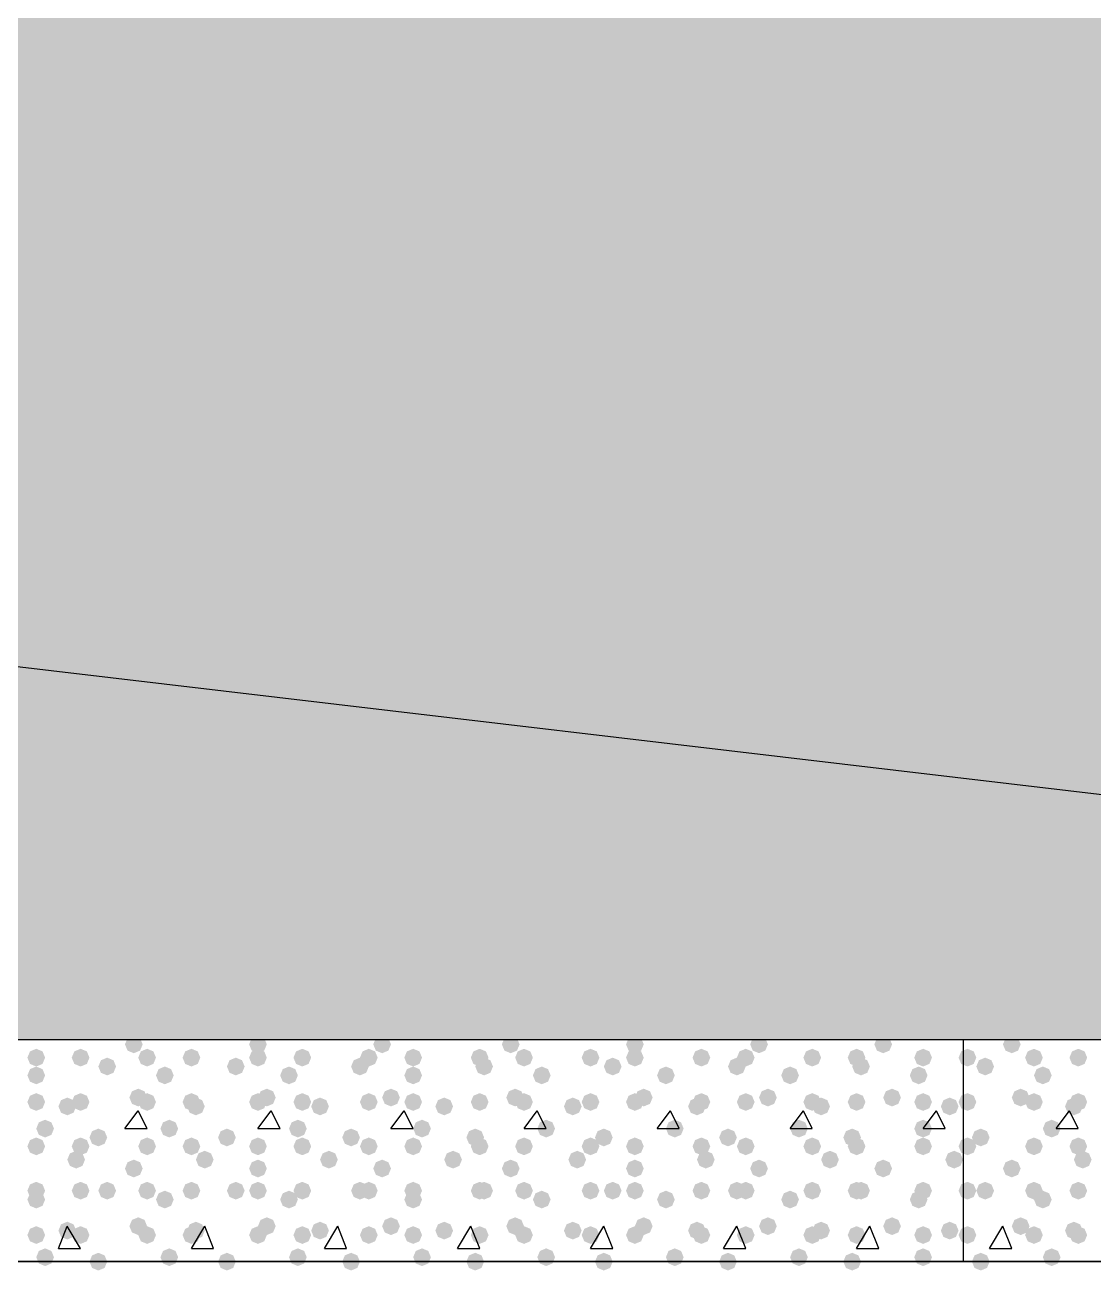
# Model space of a CAD drawing. Header units: millimetres. Extents: x 0 to 420, y 0 to 297.
# Drawn here: x 164.78 to 174.98, y 181.48 to 193.5 of the extents above; entities that cross this region are included whole.
import ezdxf

# ---------------------------------------------------------------- set-up
doc = ezdxf.new("R2010")
doc.units = ezdxf.units.MM
doc.layers.get('0').update_dxf_attribs({"linetype": 'CONTINUOUS'})

msp = doc.modelspace()

# ---------------------------------------------------------------- hatches: boundary and pattern name
at = {"true_color": 0x000008}
h = msp.add_hatch(color=0, dxfattribs=at)
h.paths.add_polyline_path([(194.902667, 202.861333), (33.528, 202.861333), (194.902667, 183.811333)], flags=0)
h.paths.add_polyline_path([(33.528, 202.861333), (194.902667, 183.811333), (33.528, 183.811333)], flags=0)
for points in [[(165.904333, 183.769), (165.879462, 183.709204), (165.819667, 183.684333), (165.759871, 183.709204), (165.735, 183.769), (165.759871, 183.828796), (165.819667, 183.853667), (165.879462, 183.828796)], [(167.089667, 183.769), (167.064796, 183.709204), (167.005, 183.684333), (166.945204, 183.709204), (166.920333, 183.769), (166.945204, 183.828796), (167.005, 183.853667), (167.064796, 183.828796)], [(168.275, 183.769), (168.250129, 183.709204), (168.190333, 183.684333), (168.130538, 183.709204), (168.105667, 183.769), (168.130537, 183.828796), (168.190333, 183.853667), (168.250129, 183.828796)], [(169.502667, 183.769), (169.477796, 183.709204), (169.418, 183.684333), (169.358204, 183.709204), (169.333333, 183.769), (169.358204, 183.828796), (169.418, 183.853667), (169.477796, 183.828796)], [(170.688, 183.769), (170.663129, 183.709204), (170.603333, 183.684333), (170.543538, 183.709204), (170.518667, 183.769), (170.543537, 183.828796), (170.603333, 183.853667), (170.663129, 183.828796)], [(171.873333, 183.769), (171.848462, 183.709204), (171.788667, 183.684333), (171.728871, 183.709204), (171.704, 183.769), (171.728871, 183.828796), (171.788667, 183.853667), (171.848462, 183.828796)], [(173.058667, 183.769), (173.033796, 183.709204), (172.974, 183.684333), (172.914204, 183.709204), (172.889333, 183.769), (172.914204, 183.828796), (172.974, 183.853667), (173.033796, 183.828796)], [(164.973, 183.642), (164.948129, 183.582204), (164.888333, 183.557333), (164.828537, 183.582204), (164.803667, 183.642), (164.828537, 183.701796), (164.888333, 183.726667), (164.948129, 183.701796)], [(165.396333, 183.642), (165.371462, 183.582204), (165.311667, 183.557333), (165.251871, 183.582204), (165.227, 183.642), (165.251871, 183.701796), (165.311667, 183.726667), (165.371462, 183.701796)], [(166.031333, 183.642), (166.006463, 183.582204), (165.946667, 183.557333), (165.886871, 183.582204), (165.862, 183.642), (165.886871, 183.701796), (165.946667, 183.726667), (166.006462, 183.701796)], [(166.454667, 183.642), (166.429796, 183.582204), (166.37, 183.557333), (166.310204, 183.582204), (166.285333, 183.642), (166.310204, 183.701796), (166.37, 183.726667), (166.429796, 183.701796)], [(167.089667, 183.642), (167.064796, 183.582204), (167.005, 183.557333), (166.945204, 183.582204), (166.920333, 183.642), (166.945204, 183.701796), (167.005, 183.726667), (167.064796, 183.701796)], [(167.513, 183.642), (167.488129, 183.582204), (167.428333, 183.557333), (167.368538, 183.582204), (167.343667, 183.642), (167.368537, 183.701796), (167.428333, 183.726667), (167.488129, 183.701796)], [(168.148, 183.642), (168.123129, 183.582204), (168.063333, 183.557333), (168.003537, 183.582204), (167.978667, 183.642), (168.003537, 183.701796), (168.063333, 183.726667), (168.123129, 183.701796)], [(168.571333, 183.642), (168.546462, 183.582204), (168.486667, 183.557333), (168.426871, 183.582204), (168.402, 183.642), (168.426871, 183.701796), (168.486667, 183.726667), (168.546462, 183.701796)], [(169.206333, 183.642), (169.181462, 183.582204), (169.121667, 183.557333), (169.061871, 183.582204), (169.037, 183.642), (169.061871, 183.701796), (169.121667, 183.726667), (169.181462, 183.701796)], [(169.629667, 183.642), (169.604796, 183.582204), (169.545, 183.557333), (169.485204, 183.582204), (169.460333, 183.642), (169.485204, 183.701796), (169.545, 183.726667), (169.604796, 183.701796)], [(170.264667, 183.642), (170.239796, 183.582204), (170.18, 183.557333), (170.120204, 183.582204), (170.095333, 183.642), (170.120204, 183.701796), (170.18, 183.726667), (170.239796, 183.701796)], [(170.688, 183.642), (170.663129, 183.582204), (170.603333, 183.557333), (170.543538, 183.582204), (170.518667, 183.642), (170.543537, 183.701796), (170.603333, 183.726667), (170.663129, 183.701796)], [(171.323, 183.642), (171.298129, 183.582204), (171.238333, 183.557333), (171.178538, 183.582204), (171.153667, 183.642), (171.178537, 183.701796), (171.238333, 183.726667), (171.298129, 183.701796)], [(171.746333, 183.642), (171.721462, 183.582204), (171.661667, 183.557333), (171.601871, 183.582204), (171.577, 183.642), (171.601871, 183.701796), (171.661667, 183.726667), (171.721462, 183.701796)], [(172.381333, 183.642), (172.356462, 183.582204), (172.296667, 183.557333), (172.236871, 183.582204), (172.212, 183.642), (172.236871, 183.701796), (172.296667, 183.726667), (172.356462, 183.701796)], [(172.804667, 183.642), (172.779796, 183.582204), (172.72, 183.557333), (172.660204, 183.582204), (172.635333, 183.642), (172.660204, 183.701796), (172.72, 183.726667), (172.779796, 183.701796)], [(173.439667, 183.642), (173.414796, 183.582204), (173.355, 183.557333), (173.295204, 183.582204), (173.270333, 183.642), (173.295204, 183.701796), (173.355, 183.726667), (173.414796, 183.701796)], [(165.650333, 183.557333), (165.625462, 183.497537), (165.565667, 183.472667), (165.505871, 183.497537), (165.481, 183.557333), (165.505871, 183.617129), (165.565667, 183.642), (165.625462, 183.617129)], [(166.878, 183.557333), (166.853129, 183.497537), (166.793333, 183.472667), (166.733538, 183.497537), (166.708667, 183.557333), (166.733537, 183.617129), (166.793333, 183.642), (166.853129, 183.617129)], [(168.063333, 183.557333), (168.038462, 183.497537), (167.978667, 183.472667), (167.918871, 183.497537), (167.894, 183.557333), (167.918871, 183.617129), (167.978667, 183.642), (168.038462, 183.617129)], [(169.248667, 183.557333), (169.223796, 183.497537), (169.164, 183.472667), (169.104204, 183.497537), (169.079333, 183.557333), (169.104204, 183.617129), (169.164, 183.642), (169.223796, 183.617129)], [(170.476333, 183.557333), (170.451462, 183.497537), (170.391667, 183.472667), (170.331871, 183.497537), (170.307, 183.557333), (170.331871, 183.617129), (170.391667, 183.642), (170.451462, 183.617129)], [(171.661667, 183.557333), (171.636796, 183.497537), (171.577, 183.472667), (171.517204, 183.497537), (171.492333, 183.557333), (171.517204, 183.617129), (171.577, 183.642), (171.636796, 183.617129)], [(172.847, 183.557333), (172.822129, 183.497537), (172.762333, 183.472667), (172.702538, 183.497537), (172.677667, 183.557333), (172.702537, 183.617129), (172.762333, 183.642), (172.822129, 183.617129)], [(164.973, 183.472667), (164.948129, 183.412871), (164.888333, 183.388), (164.828537, 183.412871), (164.803667, 183.472667), (164.828537, 183.532462), (164.888333, 183.557333), (164.948129, 183.532463)], [(166.200667, 183.472667), (166.175796, 183.412871), (166.116, 183.388), (166.056204, 183.412871), (166.031333, 183.472667), (166.056204, 183.532462), (166.116, 183.557333), (166.175796, 183.532463)], [(167.386, 183.472667), (167.361129, 183.412871), (167.301333, 183.388), (167.241538, 183.412871), (167.216667, 183.472667), (167.241537, 183.532462), (167.301333, 183.557333), (167.361129, 183.532463)], [(168.571333, 183.472667), (168.546462, 183.412871), (168.486667, 183.388), (168.426871, 183.412871), (168.402, 183.472667), (168.426871, 183.532462), (168.486667, 183.557333), (168.546462, 183.532463)], [(169.799, 183.472667), (169.774129, 183.412871), (169.714333, 183.388), (169.654538, 183.412871), (169.629667, 183.472667), (169.654537, 183.532462), (169.714333, 183.557333), (169.774129, 183.532463)], [(170.984333, 183.472667), (170.959463, 183.412871), (170.899667, 183.388), (170.839871, 183.412871), (170.815, 183.472667), (170.839871, 183.532462), (170.899667, 183.557333), (170.959462, 183.532463)], [(172.169667, 183.472667), (172.144796, 183.412871), (172.085, 183.388), (172.025204, 183.412871), (172.000333, 183.472667), (172.025204, 183.532462), (172.085, 183.557333), (172.144796, 183.532463)], [(173.397333, 183.472667), (173.372462, 183.412871), (173.312667, 183.388), (173.252871, 183.412871), (173.228, 183.472667), (173.252871, 183.532462), (173.312667, 183.557333), (173.372462, 183.532463)], [(165.946667, 183.261), (165.921796, 183.201204), (165.862, 183.176333), (165.802204, 183.201204), (165.777333, 183.261), (165.802204, 183.320796), (165.862, 183.345667), (165.921796, 183.320796)], [(167.174333, 183.261), (167.149463, 183.201204), (167.089667, 183.176333), (167.029871, 183.201204), (167.005, 183.261), (167.029871, 183.320796), (167.089667, 183.345667), (167.149462, 183.320796)], [(168.359667, 183.261), (168.334796, 183.201204), (168.275, 183.176333), (168.215204, 183.201204), (168.190333, 183.261), (168.215204, 183.320796), (168.275, 183.345667), (168.334796, 183.320796)], [(169.545, 183.261), (169.520129, 183.201204), (169.460333, 183.176333), (169.400538, 183.201204), (169.375667, 183.261), (169.400537, 183.320796), (169.460333, 183.345667), (169.520129, 183.320796)], [(170.772667, 183.261), (170.747796, 183.201204), (170.688, 183.176333), (170.628204, 183.201204), (170.603333, 183.261), (170.628204, 183.320796), (170.688, 183.345667), (170.747796, 183.320796)], [(171.958, 183.261), (171.933129, 183.201204), (171.873333, 183.176333), (171.813538, 183.201204), (171.788667, 183.261), (171.813537, 183.320796), (171.873333, 183.345667), (171.933129, 183.320796)], [(173.143333, 183.261), (173.118462, 183.201204), (173.058667, 183.176333), (172.998871, 183.201204), (172.974, 183.261), (172.998871, 183.320796), (173.058667, 183.345667), (173.118462, 183.320796)], [(164.973, 183.218667), (164.948129, 183.158871), (164.888333, 183.134), (164.828537, 183.158871), (164.803667, 183.218667), (164.828537, 183.278462), (164.888333, 183.303333), (164.948129, 183.278463)], [(165.269333, 183.176333), (165.244463, 183.116537), (165.184667, 183.091667), (165.124871, 183.116537), (165.1, 183.176333), (165.124871, 183.236129), (165.184667, 183.261), (165.244462, 183.236129)], [(165.396333, 183.218667), (165.371462, 183.158871), (165.311667, 183.134), (165.251871, 183.158871), (165.227, 183.218667), (165.251871, 183.278462), (165.311667, 183.303333), (165.371462, 183.278463)], [(166.031333, 183.218667), (166.006463, 183.158871), (165.946667, 183.134), (165.886871, 183.158871), (165.862, 183.218667), (165.886871, 183.278462), (165.946667, 183.303333), (166.006462, 183.278463)], [(166.454667, 183.218667), (166.429796, 183.158871), (166.37, 183.134), (166.310204, 183.158871), (166.285333, 183.218667), (166.310204, 183.278462), (166.37, 183.303333), (166.429796, 183.278463)], [(166.497, 183.176333), (166.472129, 183.116537), (166.412333, 183.091667), (166.352537, 183.116537), (166.327667, 183.176333), (166.352537, 183.236129), (166.412333, 183.261), (166.472129, 183.236129)], [(167.089667, 183.218667), (167.064796, 183.158871), (167.005, 183.134), (166.945204, 183.158871), (166.920333, 183.218667), (166.945204, 183.278462), (167.005, 183.303333), (167.064796, 183.278463)], [(167.513, 183.218667), (167.488129, 183.158871), (167.428333, 183.134), (167.368538, 183.158871), (167.343667, 183.218667), (167.368537, 183.278462), (167.428333, 183.303333), (167.488129, 183.278463)], [(167.682333, 183.176333), (167.657463, 183.116537), (167.597667, 183.091667), (167.537871, 183.116537), (167.513, 183.176333), (167.537871, 183.236129), (167.597667, 183.261), (167.657462, 183.236129)], [(168.148, 183.218667), (168.123129, 183.158871), (168.063333, 183.134), (168.003537, 183.158871), (167.978667, 183.218667), (168.003537, 183.278462), (168.063333, 183.303333), (168.123129, 183.278463)], [(168.571333, 183.218667), (168.546462, 183.158871), (168.486667, 183.134), (168.426871, 183.158871), (168.402, 183.218667), (168.426871, 183.278462), (168.486667, 183.303333), (168.546462, 183.278463)], [(168.867667, 183.176333), (168.842796, 183.116537), (168.783, 183.091667), (168.723204, 183.116537), (168.698333, 183.176333), (168.723204, 183.236129), (168.783, 183.261), (168.842796, 183.236129)], [(169.206333, 183.218667), (169.181462, 183.158871), (169.121667, 183.134), (169.061871, 183.158871), (169.037, 183.218667), (169.061871, 183.278462), (169.121667, 183.303333), (169.181462, 183.278463)], [(169.629667, 183.218667), (169.604796, 183.158871), (169.545, 183.134), (169.485204, 183.158871), (169.460333, 183.218667), (169.485204, 183.278462), (169.545, 183.303333), (169.604796, 183.278463)], [(170.095333, 183.176333), (170.070462, 183.116537), (170.010667, 183.091667), (169.950871, 183.116537), (169.926, 183.176333), (169.950871, 183.236129), (170.010667, 183.261), (170.070462, 183.236129)], [(170.264667, 183.218667), (170.239796, 183.158871), (170.18, 183.134), (170.120204, 183.158871), (170.095333, 183.218667), (170.120204, 183.278462), (170.18, 183.303333), (170.239796, 183.278463)], [(170.688, 183.218667), (170.663129, 183.158871), (170.603333, 183.134), (170.543538, 183.158871), (170.518667, 183.218667), (170.543537, 183.278462), (170.603333, 183.303333), (170.663129, 183.278463)], [(171.280667, 183.176333), (171.255796, 183.116537), (171.196, 183.091667), (171.136204, 183.116537), (171.111333, 183.176333), (171.136204, 183.236129), (171.196, 183.261), (171.255796, 183.236129)], [(171.323, 183.218667), (171.298129, 183.158871), (171.238333, 183.134), (171.178538, 183.158871), (171.153667, 183.218667), (171.178537, 183.278462), (171.238333, 183.303333), (171.298129, 183.278463)], [(171.746333, 183.218667), (171.721462, 183.158871), (171.661667, 183.134), (171.601871, 183.158871), (171.577, 183.218667), (171.601871, 183.278462), (171.661667, 183.303333), (171.721462, 183.278463)], [(172.381333, 183.218667), (172.356462, 183.158871), (172.296667, 183.134), (172.236871, 183.158871), (172.212, 183.218667), (172.236871, 183.278462), (172.296667, 183.303333), (172.356462, 183.278463)], [(172.466, 183.176333), (172.441129, 183.116537), (172.381333, 183.091667), (172.321538, 183.116537), (172.296667, 183.176333), (172.321537, 183.236129), (172.381333, 183.261), (172.441129, 183.236129)], [(172.804667, 183.218667), (172.779796, 183.158871), (172.72, 183.134), (172.660204, 183.158871), (172.635333, 183.218667), (172.660204, 183.278462), (172.72, 183.303333), (172.779796, 183.278463)], [(173.439667, 183.218667), (173.414796, 183.158871), (173.355, 183.134), (173.295204, 183.158871), (173.270333, 183.218667), (173.295204, 183.278462), (173.355, 183.303333), (173.414796, 183.278463)], [(173.693667, 183.176333), (173.668796, 183.116537), (173.609, 183.091667), (173.549204, 183.116537), (173.524333, 183.176333), (173.549204, 183.236129), (173.609, 183.261), (173.668796, 183.236129)], [(165.057667, 182.964667), (165.032796, 182.904871), (164.973, 182.88), (164.913204, 182.904871), (164.888333, 182.964667), (164.913204, 183.024462), (164.973, 183.049333), (165.032796, 183.024463)], [(166.243, 182.964667), (166.218129, 182.904871), (166.158333, 182.88), (166.098538, 182.904871), (166.073667, 182.964667), (166.098537, 183.024462), (166.158333, 183.049333), (166.218129, 183.024463)], [(167.470667, 182.964667), (167.445796, 182.904871), (167.386, 182.88), (167.326204, 182.904871), (167.301333, 182.964667), (167.326204, 183.024462), (167.386, 183.049333), (167.445796, 183.024463)], [(168.656, 182.964667), (168.631129, 182.904871), (168.571333, 182.88), (168.511538, 182.904871), (168.486667, 182.964667), (168.511537, 183.024462), (168.571333, 183.049333), (168.631129, 183.024463)], [(169.841333, 182.964667), (169.816463, 182.904871), (169.756667, 182.88), (169.696871, 182.904871), (169.672, 182.964667), (169.696871, 183.024462), (169.756667, 183.049333), (169.816462, 183.024463)], [(171.069, 182.964667), (171.044129, 182.904871), (170.984333, 182.88), (170.924538, 182.904871), (170.899667, 182.964667), (170.924537, 183.024462), (170.984333, 183.049333), (171.044129, 183.024463)], [(172.254333, 182.964667), (172.229463, 182.904871), (172.169667, 182.88), (172.109871, 182.904871), (172.085, 182.964667), (172.109871, 183.024462), (172.169667, 183.049333), (172.229462, 183.024463)], [(173.439667, 182.964667), (173.414796, 182.904871), (173.355, 182.88), (173.295204, 182.904871), (173.270333, 182.964667), (173.295204, 183.024462), (173.355, 183.049333), (173.414796, 183.024463)], [(164.973, 182.795333), (164.948129, 182.735537), (164.888333, 182.710667), (164.828537, 182.735537), (164.803667, 182.795333), (164.828537, 182.855129), (164.888333, 182.88), (164.948129, 182.855129)], [(165.396333, 182.795333), (165.371462, 182.735537), (165.311667, 182.710667), (165.251871, 182.735537), (165.227, 182.795333), (165.251871, 182.855129), (165.311667, 182.88), (165.371462, 182.855129)], [(165.565667, 182.88), (165.540796, 182.820204), (165.481, 182.795333), (165.421204, 182.820204), (165.396333, 182.88), (165.421204, 182.939796), (165.481, 182.964667), (165.540796, 182.939796)], [(166.031333, 182.795333), (166.006463, 182.735537), (165.946667, 182.710667), (165.886871, 182.735537), (165.862, 182.795333), (165.886871, 182.855129), (165.946667, 182.88), (166.006462, 182.855129)], [(166.454667, 182.795333), (166.429796, 182.735537), (166.37, 182.710667), (166.310204, 182.735537), (166.285333, 182.795333), (166.310204, 182.855129), (166.37, 182.88), (166.429796, 182.855129)], [(166.793333, 182.88), (166.768463, 182.820204), (166.708667, 182.795333), (166.648871, 182.820204), (166.624, 182.88), (166.648871, 182.939796), (166.708667, 182.964667), (166.768462, 182.939796)], [(167.089667, 182.795333), (167.064796, 182.735537), (167.005, 182.710667), (166.945204, 182.735537), (166.920333, 182.795333), (166.945204, 182.855129), (167.005, 182.88), (167.064796, 182.855129)], [(167.513, 182.795333), (167.488129, 182.735537), (167.428333, 182.710667), (167.368538, 182.735537), (167.343667, 182.795333), (167.368537, 182.855129), (167.428333, 182.88), (167.488129, 182.855129)], [(167.978667, 182.88), (167.953796, 182.820204), (167.894, 182.795333), (167.834204, 182.820204), (167.809333, 182.88), (167.834204, 182.939796), (167.894, 182.964667), (167.953796, 182.939796)], [(168.148, 182.795333), (168.123129, 182.735537), (168.063333, 182.710667), (168.003537, 182.735537), (167.978667, 182.795333), (168.003537, 182.855129), (168.063333, 182.88), (168.123129, 182.855129)], [(168.571333, 182.795333), (168.546462, 182.735537), (168.486667, 182.710667), (168.426871, 182.735537), (168.402, 182.795333), (168.426871, 182.855129), (168.486667, 182.88), (168.546462, 182.855129)], [(169.164, 182.88), (169.139129, 182.820204), (169.079333, 182.795333), (169.019538, 182.820204), (168.994667, 182.88), (169.019537, 182.939796), (169.079333, 182.964667), (169.139129, 182.939796)], [(169.206333, 182.795333), (169.181462, 182.735537), (169.121667, 182.710667), (169.061871, 182.735537), (169.037, 182.795333), (169.061871, 182.855129), (169.121667, 182.88), (169.181462, 182.855129)], [(169.629667, 182.795333), (169.604796, 182.735537), (169.545, 182.710667), (169.485204, 182.735537), (169.460333, 182.795333), (169.485204, 182.855129), (169.545, 182.88), (169.604796, 182.855129)], [(170.264667, 182.795333), (170.239796, 182.735537), (170.18, 182.710667), (170.120204, 182.735537), (170.095333, 182.795333), (170.120204, 182.855129), (170.18, 182.88), (170.239796, 182.855129)], [(170.391667, 182.88), (170.366796, 182.820204), (170.307, 182.795333), (170.247204, 182.820204), (170.222333, 182.88), (170.247204, 182.939796), (170.307, 182.964667), (170.366796, 182.939796)], [(170.688, 182.795333), (170.663129, 182.735537), (170.603333, 182.710667), (170.543538, 182.735537), (170.518667, 182.795333), (170.543537, 182.855129), (170.603333, 182.88), (170.663129, 182.855129)], [(171.323, 182.795333), (171.298129, 182.735537), (171.238333, 182.710667), (171.178538, 182.735537), (171.153667, 182.795333), (171.178537, 182.855129), (171.238333, 182.88), (171.298129, 182.855129)], [(171.577, 182.88), (171.552129, 182.820204), (171.492333, 182.795333), (171.432538, 182.820204), (171.407667, 182.88), (171.432537, 182.939796), (171.492333, 182.964667), (171.552129, 182.939796)], [(171.746333, 182.795333), (171.721462, 182.735537), (171.661667, 182.710667), (171.601871, 182.735537), (171.577, 182.795333), (171.601871, 182.855129), (171.661667, 182.88), (171.721462, 182.855129)], [(172.381333, 182.795333), (172.356462, 182.735537), (172.296667, 182.710667), (172.236871, 182.735537), (172.212, 182.795333), (172.236871, 182.855129), (172.296667, 182.88), (172.356462, 182.855129)], [(172.762333, 182.88), (172.737462, 182.820204), (172.677667, 182.795333), (172.617871, 182.820204), (172.593, 182.88), (172.617871, 182.939796), (172.677667, 182.964667), (172.737462, 182.939796)], [(172.804667, 182.795333), (172.779796, 182.735537), (172.72, 182.710667), (172.660204, 182.735537), (172.635333, 182.795333), (172.660204, 182.855129), (172.72, 182.88), (172.779796, 182.855129)], [(173.439667, 182.795333), (173.414796, 182.735537), (173.355, 182.710667), (173.295204, 182.735537), (173.270333, 182.795333), (173.295204, 182.855129), (173.355, 182.88), (173.414796, 182.855129)], [(165.354, 182.668333), (165.329129, 182.608537), (165.269333, 182.583667), (165.209538, 182.608537), (165.184667, 182.668333), (165.209537, 182.728129), (165.269333, 182.753), (165.329129, 182.728129)], [(166.581667, 182.668333), (166.556796, 182.608537), (166.497, 182.583667), (166.437204, 182.608537), (166.412333, 182.668333), (166.437204, 182.728129), (166.497, 182.753), (166.556796, 182.728129)], [(167.767, 182.668333), (167.742129, 182.608537), (167.682333, 182.583667), (167.622537, 182.608537), (167.597667, 182.668333), (167.622537, 182.728129), (167.682333, 182.753), (167.742129, 182.728129)], [(168.952333, 182.668333), (168.927462, 182.608537), (168.867667, 182.583667), (168.807871, 182.608537), (168.783, 182.668333), (168.807871, 182.728129), (168.867667, 182.753), (168.927462, 182.728129)], [(170.137667, 182.668333), (170.112796, 182.608537), (170.053, 182.583667), (169.993204, 182.608537), (169.968333, 182.668333), (169.993204, 182.728129), (170.053, 182.753), (170.112796, 182.728129)], [(171.365333, 182.668333), (171.340462, 182.608537), (171.280667, 182.583667), (171.220871, 182.608537), (171.196, 182.668333), (171.220871, 182.728129), (171.280667, 182.753), (171.340462, 182.728129)], [(172.550667, 182.668333), (172.525796, 182.608537), (172.466, 182.583667), (172.406204, 182.608537), (172.381333, 182.668333), (172.406204, 182.728129), (172.466, 182.753), (172.525796, 182.728129)], [(173.736, 182.668333), (173.711129, 182.608537), (173.651333, 182.583667), (173.591538, 182.608537), (173.566667, 182.668333), (173.591537, 182.728129), (173.651333, 182.753), (173.711129, 182.728129)], [(165.904333, 182.583667), (165.879462, 182.523871), (165.819667, 182.499), (165.759871, 182.523871), (165.735, 182.583667), (165.759871, 182.643462), (165.819667, 182.668333), (165.879462, 182.643463)], [(167.089667, 182.583667), (167.064796, 182.523871), (167.005, 182.499), (166.945204, 182.523871), (166.920333, 182.583667), (166.945204, 182.643462), (167.005, 182.668333), (167.064796, 182.643463)], [(168.275, 182.583667), (168.250129, 182.523871), (168.190333, 182.499), (168.130538, 182.523871), (168.105667, 182.583667), (168.130537, 182.643462), (168.190333, 182.668333), (168.250129, 182.643463)], [(169.502667, 182.583667), (169.477796, 182.523871), (169.418, 182.499), (169.358204, 182.523871), (169.333333, 182.583667), (169.358204, 182.643462), (169.418, 182.668333), (169.477796, 182.643463)], [(170.688, 182.583667), (170.663129, 182.523871), (170.603333, 182.499), (170.543538, 182.523871), (170.518667, 182.583667), (170.543537, 182.643462), (170.603333, 182.668333), (170.663129, 182.643463)], [(171.873333, 182.583667), (171.848462, 182.523871), (171.788667, 182.499), (171.728871, 182.523871), (171.704, 182.583667), (171.728871, 182.643462), (171.788667, 182.668333), (171.848462, 182.643463)], [(173.058667, 182.583667), (173.033796, 182.523871), (172.974, 182.499), (172.914204, 182.523871), (172.889333, 182.583667), (172.914204, 182.643462), (172.974, 182.668333), (173.033796, 182.643463)], [(164.973, 182.372), (164.948129, 182.312204), (164.888333, 182.287333), (164.828537, 182.312204), (164.803667, 182.372), (164.828537, 182.431796), (164.888333, 182.456667), (164.948129, 182.431796)], [(165.396333, 182.372), (165.371462, 182.312204), (165.311667, 182.287333), (165.251871, 182.312204), (165.227, 182.372), (165.251871, 182.431796), (165.311667, 182.456667), (165.371462, 182.431796)], [(165.650333, 182.372), (165.625462, 182.312204), (165.565667, 182.287333), (165.505871, 182.312204), (165.481, 182.372), (165.505871, 182.431796), (165.565667, 182.456667), (165.625462, 182.431796)], [(166.031333, 182.372), (166.006463, 182.312204), (165.946667, 182.287333), (165.886871, 182.312204), (165.862, 182.372), (165.886871, 182.431796), (165.946667, 182.456667), (166.006462, 182.431796)], [(166.454667, 182.372), (166.429796, 182.312204), (166.37, 182.287333), (166.310204, 182.312204), (166.285333, 182.372), (166.310204, 182.431796), (166.37, 182.456667), (166.429796, 182.431796)], [(166.878, 182.372), (166.853129, 182.312204), (166.793333, 182.287333), (166.733538, 182.312204), (166.708667, 182.372), (166.733537, 182.431796), (166.793333, 182.456667), (166.853129, 182.431796)], [(167.089667, 182.372), (167.064796, 182.312204), (167.005, 182.287333), (166.945204, 182.312204), (166.920333, 182.372), (166.945204, 182.431796), (167.005, 182.456667), (167.064796, 182.431796)], [(167.513, 182.372), (167.488129, 182.312204), (167.428333, 182.287333), (167.368538, 182.312204), (167.343667, 182.372), (167.368537, 182.431796), (167.428333, 182.456667), (167.488129, 182.431796)], [(168.063333, 182.372), (168.038462, 182.312204), (167.978667, 182.287333), (167.918871, 182.312204), (167.894, 182.372), (167.918871, 182.431796), (167.978667, 182.456667), (168.038462, 182.431796)], [(168.148, 182.372), (168.123129, 182.312204), (168.063333, 182.287333), (168.003537, 182.312204), (167.978667, 182.372), (168.003537, 182.431796), (168.063333, 182.456667), (168.123129, 182.431796)], [(168.571333, 182.372), (168.546462, 182.312204), (168.486667, 182.287333), (168.426871, 182.312204), (168.402, 182.372), (168.426871, 182.431796), (168.486667, 182.456667), (168.546462, 182.431796)], [(169.206333, 182.372), (169.181462, 182.312204), (169.121667, 182.287333), (169.061871, 182.312204), (169.037, 182.372), (169.061871, 182.431796), (169.121667, 182.456667), (169.181462, 182.431796)], [(169.248667, 182.372), (169.223796, 182.312204), (169.164, 182.287333), (169.104204, 182.312204), (169.079333, 182.372), (169.104204, 182.431796), (169.164, 182.456667), (169.223796, 182.431796)], [(169.629667, 182.372), (169.604796, 182.312204), (169.545, 182.287333), (169.485204, 182.312204), (169.460333, 182.372), (169.485204, 182.431796), (169.545, 182.456667), (169.604796, 182.431796)], [(170.264667, 182.372), (170.239796, 182.312204), (170.18, 182.287333), (170.120204, 182.312204), (170.095333, 182.372), (170.120204, 182.431796), (170.18, 182.456667), (170.239796, 182.431796)], [(170.476333, 182.372), (170.451462, 182.312204), (170.391667, 182.287333), (170.331871, 182.312204), (170.307, 182.372), (170.331871, 182.431796), (170.391667, 182.456667), (170.451462, 182.431796)], [(170.688, 182.372), (170.663129, 182.312204), (170.603333, 182.287333), (170.543538, 182.312204), (170.518667, 182.372), (170.543537, 182.431796), (170.603333, 182.456667), (170.663129, 182.431796)], [(171.323, 182.372), (171.298129, 182.312204), (171.238333, 182.287333), (171.178538, 182.312204), (171.153667, 182.372), (171.178537, 182.431796), (171.238333, 182.456667), (171.298129, 182.431796)], [(171.661667, 182.372), (171.636796, 182.312204), (171.577, 182.287333), (171.517204, 182.312204), (171.492333, 182.372), (171.517204, 182.431796), (171.577, 182.456667), (171.636796, 182.431796)], [(171.746333, 182.372), (171.721462, 182.312204), (171.661667, 182.287333), (171.601871, 182.312204), (171.577, 182.372), (171.601871, 182.431796), (171.661667, 182.456667), (171.721462, 182.431796)], [(172.381333, 182.372), (172.356462, 182.312204), (172.296667, 182.287333), (172.236871, 182.312204), (172.212, 182.372), (172.236871, 182.431796), (172.296667, 182.456667), (172.356462, 182.431796)], [(172.804667, 182.372), (172.779796, 182.312204), (172.72, 182.287333), (172.660204, 182.312204), (172.635333, 182.372), (172.660204, 182.431796), (172.72, 182.456667), (172.779796, 182.431796)], [(172.847, 182.372), (172.822129, 182.312204), (172.762333, 182.287333), (172.702538, 182.312204), (172.677667, 182.372), (172.702537, 182.431796), (172.762333, 182.456667), (172.822129, 182.431796)], [(173.439667, 182.372), (173.414796, 182.312204), (173.355, 182.287333), (173.295204, 182.312204), (173.270333, 182.372), (173.295204, 182.431796), (173.355, 182.456667), (173.414796, 182.431796)], [(164.973, 182.287333), (164.948129, 182.227537), (164.888333, 182.202667), (164.828537, 182.227537), (164.803667, 182.287333), (164.828537, 182.347129), (164.888333, 182.372), (164.948129, 182.347129)], [(166.200667, 182.287333), (166.175796, 182.227537), (166.116, 182.202667), (166.056204, 182.227537), (166.031333, 182.287333), (166.056204, 182.347129), (166.116, 182.372), (166.175796, 182.347129)], [(167.386, 182.287333), (167.361129, 182.227537), (167.301333, 182.202667), (167.241538, 182.227537), (167.216667, 182.287333), (167.241537, 182.347129), (167.301333, 182.372), (167.361129, 182.347129)], [(168.571333, 182.287333), (168.546462, 182.227537), (168.486667, 182.202667), (168.426871, 182.227537), (168.402, 182.287333), (168.426871, 182.347129), (168.486667, 182.372), (168.546462, 182.347129)], [(169.799, 182.287333), (169.774129, 182.227537), (169.714333, 182.202667), (169.654538, 182.227537), (169.629667, 182.287333), (169.654537, 182.347129), (169.714333, 182.372), (169.774129, 182.347129)], [(170.984333, 182.287333), (170.959463, 182.227537), (170.899667, 182.202667), (170.839871, 182.227537), (170.815, 182.287333), (170.839871, 182.347129), (170.899667, 182.372), (170.959462, 182.347129)], [(172.169667, 182.287333), (172.144796, 182.227537), (172.085, 182.202667), (172.025204, 182.227537), (172.000333, 182.287333), (172.025204, 182.347129), (172.085, 182.372), (172.144796, 182.347129)], [(173.397333, 182.287333), (173.372462, 182.227537), (173.312667, 182.202667), (173.252871, 182.227537), (173.228, 182.287333), (173.252871, 182.347129), (173.312667, 182.372), (173.372462, 182.347129)], [(164.973, 181.948667), (164.948129, 181.888871), (164.888333, 181.864), (164.828537, 181.888871), (164.803667, 181.948667), (164.828537, 182.008462), (164.888333, 182.033333), (164.948129, 182.008463)], [(165.269333, 181.991), (165.244463, 181.931204), (165.184667, 181.906333), (165.124871, 181.931204), (165.1, 181.991), (165.124871, 182.050796), (165.184667, 182.075667), (165.244462, 182.050796)], [(165.396333, 181.948667), (165.371462, 181.888871), (165.311667, 181.864), (165.251871, 181.888871), (165.227, 181.948667), (165.251871, 182.008462), (165.311667, 182.033333), (165.371462, 182.008463)], [(165.946667, 182.033333), (165.921796, 181.973537), (165.862, 181.948667), (165.802204, 181.973537), (165.777333, 182.033333), (165.802204, 182.093129), (165.862, 182.118), (165.921796, 182.093129)], [(166.031333, 181.948667), (166.006463, 181.888871), (165.946667, 181.864), (165.886871, 181.888871), (165.862, 181.948667), (165.886871, 182.008462), (165.946667, 182.033333), (166.006462, 182.008463)], [(166.454667, 181.948667), (166.429796, 181.888871), (166.37, 181.864), (166.310204, 181.888871), (166.285333, 181.948667), (166.310204, 182.008462), (166.37, 182.033333), (166.429796, 182.008463)], [(166.497, 181.991), (166.472129, 181.931204), (166.412333, 181.906333), (166.352537, 181.931204), (166.327667, 181.991), (166.352537, 182.050796), (166.412333, 182.075667), (166.472129, 182.050796)], [(167.089667, 181.948667), (167.064796, 181.888871), (167.005, 181.864), (166.945204, 181.888871), (166.920333, 181.948667), (166.945204, 182.008462), (167.005, 182.033333), (167.064796, 182.008463)], [(167.174333, 182.033333), (167.149463, 181.973537), (167.089667, 181.948667), (167.029871, 181.973537), (167.005, 182.033333), (167.029871, 182.093129), (167.089667, 182.118), (167.149462, 182.093129)], [(167.513, 181.948667), (167.488129, 181.888871), (167.428333, 181.864), (167.368538, 181.888871), (167.343667, 181.948667), (167.368537, 182.008462), (167.428333, 182.033333), (167.488129, 182.008463)], [(167.682333, 181.991), (167.657463, 181.931204), (167.597667, 181.906333), (167.537871, 181.931204), (167.513, 181.991), (167.537871, 182.050796), (167.597667, 182.075667), (167.657462, 182.050796)], [(168.148, 181.948667), (168.123129, 181.888871), (168.063333, 181.864), (168.003537, 181.888871), (167.978667, 181.948667), (168.003537, 182.008462), (168.063333, 182.033333), (168.123129, 182.008463)], [(168.359667, 182.033333), (168.334796, 181.973537), (168.275, 181.948667), (168.215204, 181.973537), (168.190333, 182.033333), (168.215204, 182.093129), (168.275, 182.118), (168.334796, 182.093129)], [(168.571333, 181.948667), (168.546462, 181.888871), (168.486667, 181.864), (168.426871, 181.888871), (168.402, 181.948667), (168.426871, 182.008462), (168.486667, 182.033333), (168.546462, 182.008463)], [(168.867667, 181.991), (168.842796, 181.931204), (168.783, 181.906333), (168.723204, 181.931204), (168.698333, 181.991), (168.723204, 182.050796), (168.783, 182.075667), (168.842796, 182.050796)], [(169.206333, 181.948667), (169.181462, 181.888871), (169.121667, 181.864), (169.061871, 181.888871), (169.037, 181.948667), (169.061871, 182.008462), (169.121667, 182.033333), (169.181462, 182.008463)], [(169.545, 182.033333), (169.520129, 181.973537), (169.460333, 181.948667), (169.400538, 181.973537), (169.375667, 182.033333), (169.400537, 182.093129), (169.460333, 182.118), (169.520129, 182.093129)], [(169.629667, 181.948667), (169.604796, 181.888871), (169.545, 181.864), (169.485204, 181.888871), (169.460333, 181.948667), (169.485204, 182.008462), (169.545, 182.033333), (169.604796, 182.008463)], [(170.095333, 181.991), (170.070462, 181.931204), (170.010667, 181.906333), (169.950871, 181.931204), (169.926, 181.991), (169.950871, 182.050796), (170.010667, 182.075667), (170.070462, 182.050796)], [(170.264667, 181.948667), (170.239796, 181.888871), (170.18, 181.864), (170.120204, 181.888871), (170.095333, 181.948667), (170.120204, 182.008462), (170.18, 182.033333), (170.239796, 182.008463)], [(170.688, 181.948667), (170.663129, 181.888871), (170.603333, 181.864), (170.543538, 181.888871), (170.518667, 181.948667), (170.543537, 182.008462), (170.603333, 182.033333), (170.663129, 182.008463)], [(170.772667, 182.033333), (170.747796, 181.973537), (170.688, 181.948667), (170.628204, 181.973537), (170.603333, 182.033333), (170.628204, 182.093129), (170.688, 182.118), (170.747796, 182.093129)], [(171.280667, 181.991), (171.255796, 181.931204), (171.196, 181.906333), (171.136204, 181.931204), (171.111333, 181.991), (171.136204, 182.050796), (171.196, 182.075667), (171.255796, 182.050796)], [(171.323, 181.948667), (171.298129, 181.888871), (171.238333, 181.864), (171.178538, 181.888871), (171.153667, 181.948667), (171.178537, 182.008462), (171.238333, 182.033333), (171.298129, 182.008463)], [(171.746333, 181.948667), (171.721462, 181.888871), (171.661667, 181.864), (171.601871, 181.888871), (171.577, 181.948667), (171.601871, 182.008462), (171.661667, 182.033333), (171.721462, 182.008463)], [(171.958, 182.033333), (171.933129, 181.973537), (171.873333, 181.948667), (171.813538, 181.973537), (171.788667, 182.033333), (171.813537, 182.093129), (171.873333, 182.118), (171.933129, 182.093129)], [(172.381333, 181.948667), (172.356462, 181.888871), (172.296667, 181.864), (172.236871, 181.888871), (172.212, 181.948667), (172.236871, 182.008462), (172.296667, 182.033333), (172.356462, 182.008463)], [(172.466, 181.991), (172.441129, 181.931204), (172.381333, 181.906333), (172.321538, 181.931204), (172.296667, 181.991), (172.321537, 182.050796), (172.381333, 182.075667), (172.441129, 182.050796)], [(172.804667, 181.948667), (172.779796, 181.888871), (172.72, 181.864), (172.660204, 181.888871), (172.635333, 181.948667), (172.660204, 182.008462), (172.72, 182.033333), (172.779796, 182.008463)], [(173.143333, 182.033333), (173.118462, 181.973537), (173.058667, 181.948667), (172.998871, 181.973537), (172.974, 182.033333), (172.998871, 182.093129), (173.058667, 182.118), (173.118462, 182.093129)], [(173.439667, 181.948667), (173.414796, 181.888871), (173.355, 181.864), (173.295204, 181.888871), (173.270333, 181.948667), (173.295204, 182.008462), (173.355, 182.033333), (173.414796, 182.008463)], [(173.693667, 181.991), (173.668796, 181.931204), (173.609, 181.906333), (173.549204, 181.931204), (173.524333, 181.991), (173.549204, 182.050796), (173.609, 182.075667), (173.668796, 182.050796)], [(165.057667, 181.737), (165.032796, 181.677204), (164.973, 181.652333), (164.913204, 181.677204), (164.888333, 181.737), (164.913204, 181.796796), (164.973, 181.821667), (165.032796, 181.796796)], [(166.243, 181.737), (166.218129, 181.677204), (166.158333, 181.652333), (166.098538, 181.677204), (166.073667, 181.737), (166.098537, 181.796796), (166.158333, 181.821667), (166.218129, 181.796796)], [(167.470667, 181.737), (167.445796, 181.677204), (167.386, 181.652333), (167.326204, 181.677204), (167.301333, 181.737), (167.326204, 181.796796), (167.386, 181.821667), (167.445796, 181.796796)], [(168.656, 181.737), (168.631129, 181.677204), (168.571333, 181.652333), (168.511538, 181.677204), (168.486667, 181.737), (168.511537, 181.796796), (168.571333, 181.821667), (168.631129, 181.796796)], [(169.841333, 181.737), (169.816463, 181.677204), (169.756667, 181.652333), (169.696871, 181.677204), (169.672, 181.737), (169.696871, 181.796796), (169.756667, 181.821667), (169.816462, 181.796796)], [(171.069, 181.737), (171.044129, 181.677204), (170.984333, 181.652333), (170.924538, 181.677204), (170.899667, 181.737), (170.924537, 181.796796), (170.984333, 181.821667), (171.044129, 181.796796)], [(172.254333, 181.737), (172.229463, 181.677204), (172.169667, 181.652333), (172.109871, 181.677204), (172.085, 181.737), (172.109871, 181.796796), (172.169667, 181.821667), (172.229462, 181.796796)], [(173.439667, 181.737), (173.414796, 181.677204), (173.355, 181.652333), (173.295204, 181.677204), (173.270333, 181.737), (173.295204, 181.796796), (173.355, 181.821667), (173.414796, 181.796796)], [(165.565667, 181.694667), (165.540796, 181.634871), (165.481, 181.61), (165.421204, 181.634871), (165.396333, 181.694667), (165.421204, 181.754462), (165.481, 181.779333), (165.540796, 181.754463)], [(166.793333, 181.694667), (166.768463, 181.634871), (166.708667, 181.61), (166.648871, 181.634871), (166.624, 181.694667), (166.648871, 181.754462), (166.708667, 181.779333), (166.768462, 181.754463)], [(167.978667, 181.694667), (167.953796, 181.634871), (167.894, 181.61), (167.834204, 181.634871), (167.809333, 181.694667), (167.834204, 181.754462), (167.894, 181.779333), (167.953796, 181.754463)], [(169.164, 181.694667), (169.139129, 181.634871), (169.079333, 181.61), (169.019538, 181.634871), (168.994667, 181.694667), (169.019537, 181.754462), (169.079333, 181.779333), (169.139129, 181.754463)], [(170.391667, 181.694667), (170.366796, 181.634871), (170.307, 181.61), (170.247204, 181.634871), (170.222333, 181.694667), (170.247204, 181.754462), (170.307, 181.779333), (170.366796, 181.754463)], [(171.577, 181.694667), (171.552129, 181.634871), (171.492333, 181.61), (171.432538, 181.634871), (171.407667, 181.694667), (171.432537, 181.754462), (171.492333, 181.779333), (171.552129, 181.754463)], [(172.762333, 181.694667), (172.737462, 181.634871), (172.677667, 181.61), (172.617871, 181.634871), (172.593, 181.694667), (172.617871, 181.754462), (172.677667, 181.779333), (172.737462, 181.754463)]]:
    msp.add_hatch(color=0, dxfattribs=at).paths.add_polyline_path(points, flags=0)
at = {"true_color": 0x000007}
for points in [[(174.286333, 183.769), (174.261462, 183.709204), (174.201667, 183.684333), (174.141871, 183.709204), (174.117, 183.769), (174.141871, 183.828796), (174.201667, 183.853667), (174.261462, 183.828796)], [(173.863, 183.642), (173.838129, 183.582204), (173.778333, 183.557333), (173.718538, 183.582204), (173.693667, 183.642), (173.718537, 183.701796), (173.778333, 183.726667), (173.838129, 183.701796)], [(174.498, 183.642), (174.473129, 183.582204), (174.413333, 183.557333), (174.353538, 183.582204), (174.328667, 183.642), (174.353537, 183.701796), (174.413333, 183.726667), (174.473129, 183.701796)], [(174.921333, 183.642), (174.896462, 183.582204), (174.836667, 183.557333), (174.776871, 183.582204), (174.752, 183.642), (174.776871, 183.701796), (174.836667, 183.726667), (174.896462, 183.701796)], [(174.032333, 183.557333), (174.007462, 183.497537), (173.947667, 183.472667), (173.887871, 183.497537), (173.863, 183.557333), (173.887871, 183.617129), (173.947667, 183.642), (174.007462, 183.617129)], [(174.582667, 183.472667), (174.557796, 183.412871), (174.498, 183.388), (174.438204, 183.412871), (174.413333, 183.472667), (174.438204, 183.532462), (174.498, 183.557333), (174.557796, 183.532463)], [(174.371, 183.261), (174.346129, 183.201204), (174.286333, 183.176333), (174.226538, 183.201204), (174.201667, 183.261), (174.226537, 183.320796), (174.286333, 183.345667), (174.346129, 183.320796)], [(173.863, 183.218667), (173.838129, 183.158871), (173.778333, 183.134), (173.718538, 183.158871), (173.693667, 183.218667), (173.718537, 183.278462), (173.778333, 183.303333), (173.838129, 183.278463)], [(174.498, 183.218667), (174.473129, 183.158871), (174.413333, 183.134), (174.353538, 183.158871), (174.328667, 183.218667), (174.353537, 183.278462), (174.413333, 183.303333), (174.473129, 183.278463)], [(174.879, 183.176333), (174.854129, 183.116537), (174.794333, 183.091667), (174.734537, 183.116537), (174.709667, 183.176333), (174.734537, 183.236129), (174.794333, 183.261), (174.854129, 183.236129)], [(174.921333, 183.218667), (174.896462, 183.158871), (174.836667, 183.134), (174.776871, 183.158871), (174.752, 183.218667), (174.776871, 183.278462), (174.836667, 183.303333), (174.896462, 183.278463)], [(174.667333, 182.964667), (174.642462, 182.904871), (174.582667, 182.88), (174.522871, 182.904871), (174.498, 182.964667), (174.522871, 183.024462), (174.582667, 183.049333), (174.642462, 183.024463)], [(173.863, 182.795333), (173.838129, 182.735537), (173.778333, 182.710667), (173.718538, 182.735537), (173.693667, 182.795333), (173.718537, 182.855129), (173.778333, 182.88), (173.838129, 182.855129)], [(173.99, 182.88), (173.965129, 182.820204), (173.905333, 182.795333), (173.845538, 182.820204), (173.820667, 182.88), (173.845537, 182.939796), (173.905333, 182.964667), (173.965129, 182.939796)], [(174.498, 182.795333), (174.473129, 182.735537), (174.413333, 182.710667), (174.353538, 182.735537), (174.328667, 182.795333), (174.353537, 182.855129), (174.413333, 182.88), (174.473129, 182.855129)], [(174.921333, 182.795333), (174.896462, 182.735537), (174.836667, 182.710667), (174.776871, 182.735537), (174.752, 182.795333), (174.776871, 182.855129), (174.836667, 182.88), (174.896462, 182.855129)], [(174.963667, 182.668333), (174.938796, 182.608537), (174.879, 182.583667), (174.819204, 182.608537), (174.794333, 182.668333), (174.819204, 182.728129), (174.879, 182.753), (174.938796, 182.728129)], [(174.286333, 182.583667), (174.261462, 182.523871), (174.201667, 182.499), (174.141871, 182.523871), (174.117, 182.583667), (174.141871, 182.643462), (174.201667, 182.668333), (174.261462, 182.643463)], [(173.863, 182.372), (173.838129, 182.312204), (173.778333, 182.287333), (173.718538, 182.312204), (173.693667, 182.372), (173.718537, 182.431796), (173.778333, 182.456667), (173.838129, 182.431796)], [(174.032333, 182.372), (174.007462, 182.312204), (173.947667, 182.287333), (173.887871, 182.312204), (173.863, 182.372), (173.887871, 182.431796), (173.947667, 182.456667), (174.007462, 182.431796)], [(174.498, 182.372), (174.473129, 182.312204), (174.413333, 182.287333), (174.353538, 182.312204), (174.328667, 182.372), (174.353537, 182.431796), (174.413333, 182.456667), (174.473129, 182.431796)], [(174.921333, 182.372), (174.896462, 182.312204), (174.836667, 182.287333), (174.776871, 182.312204), (174.752, 182.372), (174.776871, 182.431796), (174.836667, 182.456667), (174.896462, 182.431796)], [(174.582667, 182.287333), (174.557796, 182.227537), (174.498, 182.202667), (174.438204, 182.227537), (174.413333, 182.287333), (174.438204, 182.347129), (174.498, 182.372), (174.557796, 182.347129)], [(173.863, 181.948667), (173.838129, 181.888871), (173.778333, 181.864), (173.718538, 181.888871), (173.693667, 181.948667), (173.718537, 182.008462), (173.778333, 182.033333), (173.838129, 182.008463)], [(174.371, 182.033333), (174.346129, 181.973537), (174.286333, 181.948667), (174.226538, 181.973537), (174.201667, 182.033333), (174.226537, 182.093129), (174.286333, 182.118), (174.346129, 182.093129)], [(174.498, 181.948667), (174.473129, 181.888871), (174.413333, 181.864), (174.353538, 181.888871), (174.328667, 181.948667), (174.353537, 182.008462), (174.413333, 182.033333), (174.473129, 182.008463)], [(174.879, 181.991), (174.854129, 181.931204), (174.794333, 181.906333), (174.734537, 181.931204), (174.709667, 181.991), (174.734537, 182.050796), (174.794333, 182.075667), (174.854129, 182.050796)], [(174.921333, 181.948667), (174.896462, 181.888871), (174.836667, 181.864), (174.776871, 181.888871), (174.752, 181.948667), (174.776871, 182.008462), (174.836667, 182.033333), (174.896462, 182.008463)], [(174.667333, 181.737), (174.642462, 181.677204), (174.582667, 181.652333), (174.522871, 181.677204), (174.498, 181.737), (174.522871, 181.796796), (174.582667, 181.821667), (174.642462, 181.796796)], [(173.99, 181.694667), (173.965129, 181.634871), (173.905333, 181.61), (173.845538, 181.634871), (173.820667, 181.694667), (173.845537, 181.754462), (173.905333, 181.779333), (173.965129, 181.754463)]]:
    msp.add_hatch(color=0, dxfattribs=at).paths.add_polyline_path(points, flags=0)

# ---------------------------------------------------------------- linework, layer by layer
at = {"color": 0, "true_color": 0x000007}
for points in [[(32.469667, 183.811333), (32.469667, 160.485667), (380.661333, 160.485667), (380.661333, 183.811333), (218.228333, 183.811333), (218.228333, 204.978), (194.902667, 204.978), (194.902667, 183.811333)], [(32.469667, 183.811333), (32.469667, 160.485667), (380.661333, 160.485667), (380.661333, 183.811333), (218.228333, 183.811333), (218.228333, 204.978), (194.902667, 204.978), (194.902667, 183.811333)], [(173.736, 183.811333), (173.736, 181.694667), (175.852667, 181.694667), (175.852667, 183.811333)]]:
    msp.add_lwpolyline(points, close=True, dxfattribs=at)
at = {"color": 0, "true_color": 0x000008}
for points in [[(194.902667, 202.861333), (33.528, 202.861333), (194.902667, 183.811333)], [(33.528, 202.861333), (194.902667, 183.811333), (33.528, 183.811333)]]:
    msp.add_lwpolyline(points, close=True, dxfattribs=at)
at = {"color": 0, "true_color": 0x0000fd}
msp.add_lwpolyline([(34.586333, 162.602333), (378.544667, 162.602333), (378.544667, 181.694667), (216.111667, 181.694667), (216.111667, 202.861333), (197.019333, 202.861333), (197.019333, 181.694667), (34.586333, 181.694667)], close=True, dxfattribs=at)
at = {"color": 0, "true_color": 0x000007}
for points in [[(173.736, 183.811333), (154.643667, 183.811333)], [(174.625, 182.964667), (174.752, 183.134)], [(174.836667, 182.964667), (174.752, 183.134)], [(174.625, 182.964667), (174.836667, 182.964667)], [(173.99, 181.821667), (174.117, 182.033333)], [(174.201667, 181.821667), (174.117, 182.033333)], [(173.99, 181.821667), (174.201667, 181.821667)], [(154.643667, 181.694667), (173.736, 181.694667)]]:
    msp.add_lwpolyline(points, dxfattribs=at)
at = {"color": 0, "true_color": 0x000008}
for points in [[(165.735, 182.964667), (165.862, 183.134)], [(165.946667, 182.964667), (165.862, 183.134)], [(167.005, 182.964667), (167.132, 183.134)], [(167.216667, 182.964667), (167.132, 183.134)], [(168.275, 182.964667), (168.402, 183.134)], [(168.486667, 182.964667), (168.402, 183.134)], [(169.545, 182.964667), (169.672, 183.134)], [(169.756667, 182.964667), (169.672, 183.134)], [(170.815, 182.964667), (170.942, 183.134)], [(171.026667, 182.964667), (170.942, 183.134)], [(172.085, 182.964667), (172.212, 183.134)], [(172.296667, 182.964667), (172.212, 183.134)], [(173.355, 182.964667), (173.482, 183.134)], [(173.566667, 182.964667), (173.482, 183.134)], [(165.735, 182.964667), (165.946667, 182.964667)], [(167.005, 182.964667), (167.216667, 182.964667)], [(168.275, 182.964667), (168.486667, 182.964667)], [(169.545, 182.964667), (169.756667, 182.964667)], [(170.815, 182.964667), (171.026667, 182.964667)], [(172.085, 182.964667), (172.296667, 182.964667)], [(173.355, 182.964667), (173.566667, 182.964667)], [(165.1, 181.821667), (165.184667, 182.033333)], [(165.311667, 181.821667), (165.184667, 182.033333)], [(166.37, 181.821667), (166.497, 182.033333)], [(166.581667, 181.821667), (166.497, 182.033333)], [(167.64, 181.821667), (167.767, 182.033333)], [(167.851667, 181.821667), (167.767, 182.033333)], [(168.91, 181.821667), (169.037, 182.033333)], [(169.121667, 181.821667), (169.037, 182.033333)], [(170.18, 181.821667), (170.307, 182.033333)], [(170.391667, 181.821667), (170.307, 182.033333)], [(171.45, 181.821667), (171.577, 182.033333)], [(171.661667, 181.821667), (171.577, 182.033333)], [(172.72, 181.821667), (172.847, 182.033333)], [(172.931667, 181.821667), (172.847, 182.033333)], [(165.1, 181.821667), (165.311667, 181.821667)], [(166.37, 181.821667), (166.581667, 181.821667)], [(167.64, 181.821667), (167.851667, 181.821667)], [(168.91, 181.821667), (169.121667, 181.821667)], [(170.18, 181.821667), (170.391667, 181.821667)], [(171.45, 181.821667), (171.661667, 181.821667)], [(172.72, 181.821667), (172.931667, 181.821667)]]:
    msp.add_lwpolyline(points, dxfattribs=at)

doc.saveas('drawing.dxf')
